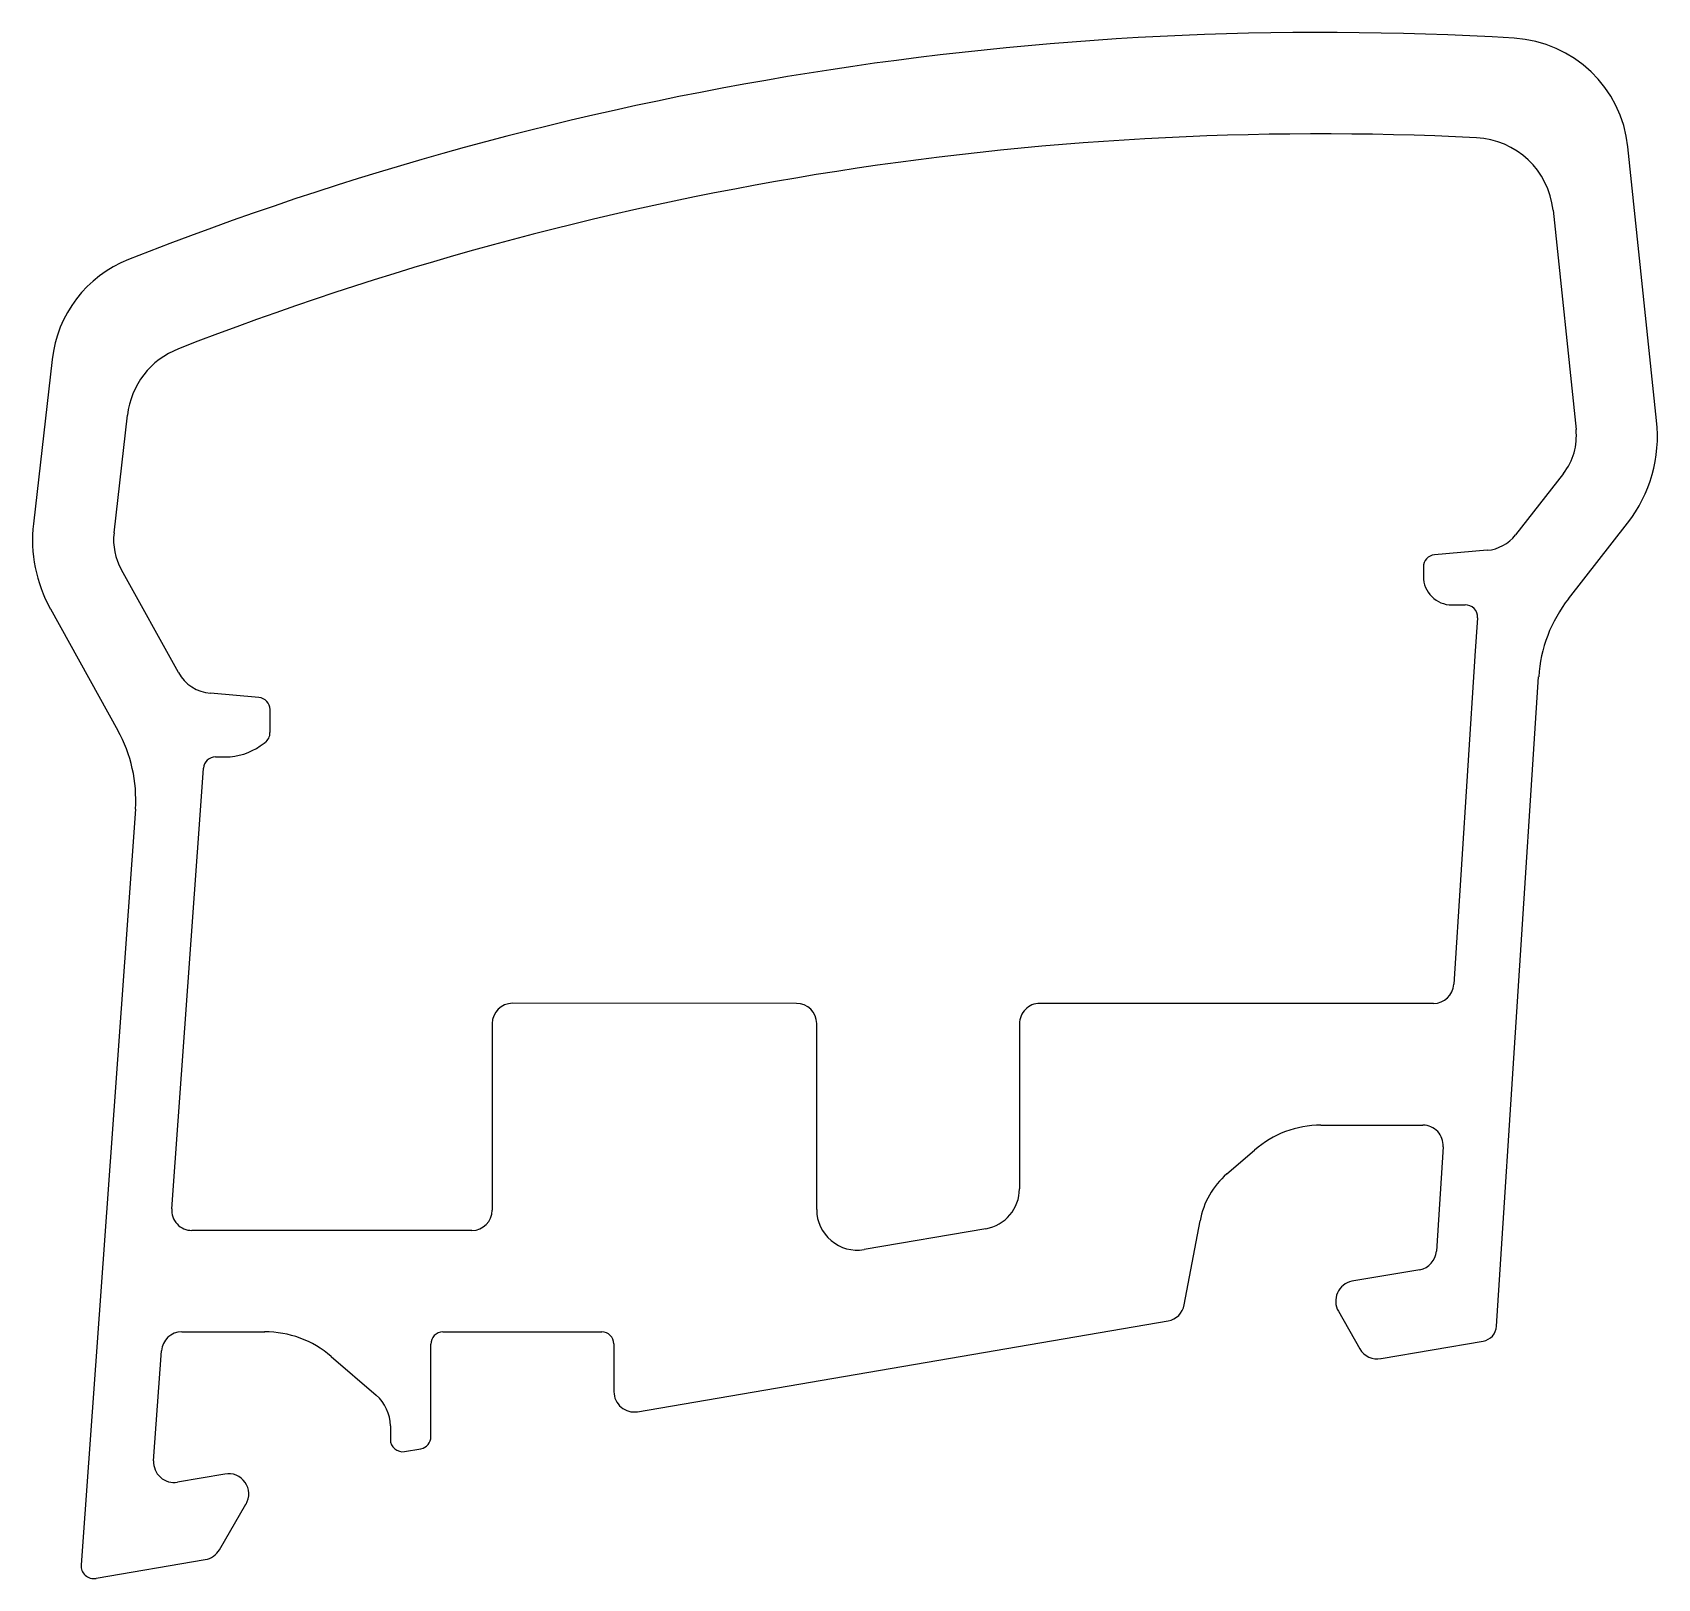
# Model space of a CAD drawing. Extents: x 0.5 to 40.6, y 1.4 to 39.6.
import ezdxf

# ---------------------------------------------------------------- set-up
doc = ezdxf.new("R2010")
doc.units = 0
doc.layers.get('0').update_dxf_attribs({"linetype": 'CONTINUOUS'})

msp = doc.modelspace()

# ---------------------------------------------------------------- linework, layer by layer
for p, q in [((40.545, 29.994), (39.838, 36.74)), ((37.99, 35.18), (38.558, 29.77)), ((0.985, 31.499), (0.523, 27.448)), ((2.51, 27.224), (2.842, 30.127)), ((38.248, 28.69), (37.063, 27.174)), ((38.371, 25.6), (39.83, 27.466)), ((36.368, 26.794), (35.066, 26.68)), ((4.099, 23.777), (2.694, 26.313)), ((34.795, 26.38), (34.795, 26.147)), ((0.94, 25.353), (2.602, 22.353)), ((35.495, 25.447), (35.821, 25.447)), ((38.371, 25.6), (38.371, 25.6)), ((36.127, 25.128), (36.066, 24.187)), ((36.127, 25.128), (36.127, 25.128)), ((36.066, 24.18), (35.541, 16.091)), ((36.066, 24.187), (36.066, 24.18)), ((4.099, 23.777), (4.099, 23.777)), ((36.597, 7.657), (37.636, 23.671)), ((6.08, 23.161), (4.887, 23.266)), ((6.357, 22.3), (6.357, 22.864)), ((6.116, 21.968), (6.233, 22.05)), ((5.014, 21.697), (5.258, 21.697)), ((4.648, 20.49), (4.714, 21.418)), ((3.934, 10.555), (4.648, 20.49)), ((3.038, 20.409), (1.698, 1.774)), ((19.334, 15.619), (12.335, 15.621)), ((35.042, 15.616), (25.335, 15.618)), ((11.835, 15.121), (11.834, 10.519)), ((19.835, 10.532), (19.835, 15.12)), ((24.835, 15.118), (24.835, 11.049)), ((32.268, 12.617), (34.782, 12.616)), ((35.281, 12.084), (35.114, 9.51)), ((35.281, 12.084), (35.281, 12.084)), ((29.948, 11.411), (30.632, 12.001)), ((29.948, 11.411), (29.948, 11.411)), ((11.335, 10.018), (4.432, 10.019)), ((24.003, 10.061), (21.003, 9.548)), ((24.003, 10.061), (24.003, 10.061)), ((28.899, 8.186), (29.287, 10.259)), ((34.705, 9.051), (33.031, 8.764)), ((32.697, 8.024), (33.227, 7.095)), ((15.419, 5.549), (28.498, 7.786)), ((4.181, 7.519), (4.181, 7.519)), ((4.181, 7.519), (6.225, 7.519)), ((10.323, 4.93), (10.323, 7.215)), ((10.616, 7.518), (14.535, 7.517)), ((14.835, 7.221), (14.835, 6.041)), ((33.749, 6.858), (36.265, 7.289)), ((3.487, 4.339), (3.682, 7.049)), ((7.865, 6.912), (7.865, 6.913)), ((7.865, 6.913), (8.975, 5.955)), ((9.323, 5.198), (9.323, 5.198)), ((9.323, 5.198), (9.323, 4.859)), ((9.673, 4.566), (10.079, 4.635)), ((3.487, 4.339), (3.487, 4.339)), ((5.242, 4.011), (4.078, 3.812)), ((5.109, 2.144), (5.764, 3.267)), ((2.068, 1.439), (4.761, 1.9))]:
    msp.add_line(p, q)
for centre, radius, start, end in [((32.27, -40.437), 80.001, 86.58694, 111.56493), ((36.854, 36.427), 3, 5.9876, 86.5868), ((32.27, -40.438), 77.501, 87.16717, 111.31215), ((36.001, 34.972), 2, 5.9886, 87.1672), ((3.968, 31.174), 3, 111.5649, 173.7664), ((4.829, 29.9), 2, 111.3132, 173.4912), ((37.066, 29.613), 1.5, 321.9893, 5.9886), ((37.066, 29.613), 3.5, 322.1553, 6.2393), ((4, 27.051), 3.5, 173.488, 209.0236), ((4.01, 27.053), 1.51, 173.4887, 209.3392), ((36.275, 27.789), 1, 275.3434, 321.9905), ((35.095, 26.382), 0.3, 95.5432, 180.2801), ((35.495, 26.147), 0.7, 179.9851, 270.021), ((35.828, 25.147), 0.3, 356.2886, 91.2724), ((41.129, 23.444), 3.5, 141.9873, 176.2886), ((4.974, 24.262), 1, 208.9879, 264.9912), ((6.057, 22.862), 0.3, 0.3186, 85.4555), ((-0.454, 20.647), 3.5, 356.1132, 29.168), ((6.052, 22.295), 0.304, 306.3279, 0.8623), ((5.014, 21.397), 0.3, 90.0291, 175.8897), ((5.255, 23.197), 1.5, 270.1056, 305.0206), ((35.042, 16.116), 0.5, 270.1022, 357.1173), ((12.335, 15.121), 0.5, 89.989, 179.9886), ((19.335, 15.119), 0.5, 0.1146, 90.1028), ((25.335, 15.118), 0.5, 89.9885, 180), ((32.275, 10.117), 2.5, 90.1733, 131.109), ((34.782, 12.116), 0.5, 356.289, 89.9888), ((31.254, 9.896), 2, 130.76, 169.5693), ((23.835, 11.046), 1, 279.7071, 0.1403), ((4.432, 10.519), 0.5, 175.8887, 269.9889), ((11.334, 10.518), 0.5, 270.1033, 0.1024), ((20.835, 10.533), 1, 180.081, 279.7071), ((34.615, 9.543), 0.5, 280.3191, 356.289), ((33.131, 8.274), 0.5, 101.5155, 209.9928), ((28.407, 8.278), 0.5, 280.4797, 349.4679), ((36.198, 7.683), 0.4, 279.7084, 356.2886), ((4.181, 7.019), 0.5, 89.9864, 176.6299), ((6.232, 5.019), 2.5, 49.2363, 90.1778), ((10.623, 7.218), 0.3, 91.2958, 180.5906), ((14.535, 7.217), 0.3, 0.7687, 89.9893), ((33.657, 7.35), 0.5, 210.6685, 280.4982), ((15.335, 6.042), 0.5, 180.1146, 279.7071), ((8.323, 5.198), 1, 0, 49.2363), ((9.623, 4.862), 0.3, 180.4438, 279.7146), ((10.023, 4.93), 0.3, 280.7576, 0), ((3.986, 4.304), 0.5, 175.8882, 280.6508), ((5.333, 3.519), 0.5, 329.7065, 100.4218), ((4.67, 2.398), 0.506, 280.3516, 329.9622), ((2.014, 1.751), 0.317, 175.8885, 279.7058)]:
    msp.add_arc(centre, radius, start, end)

doc.saveas('drawing.dxf')
